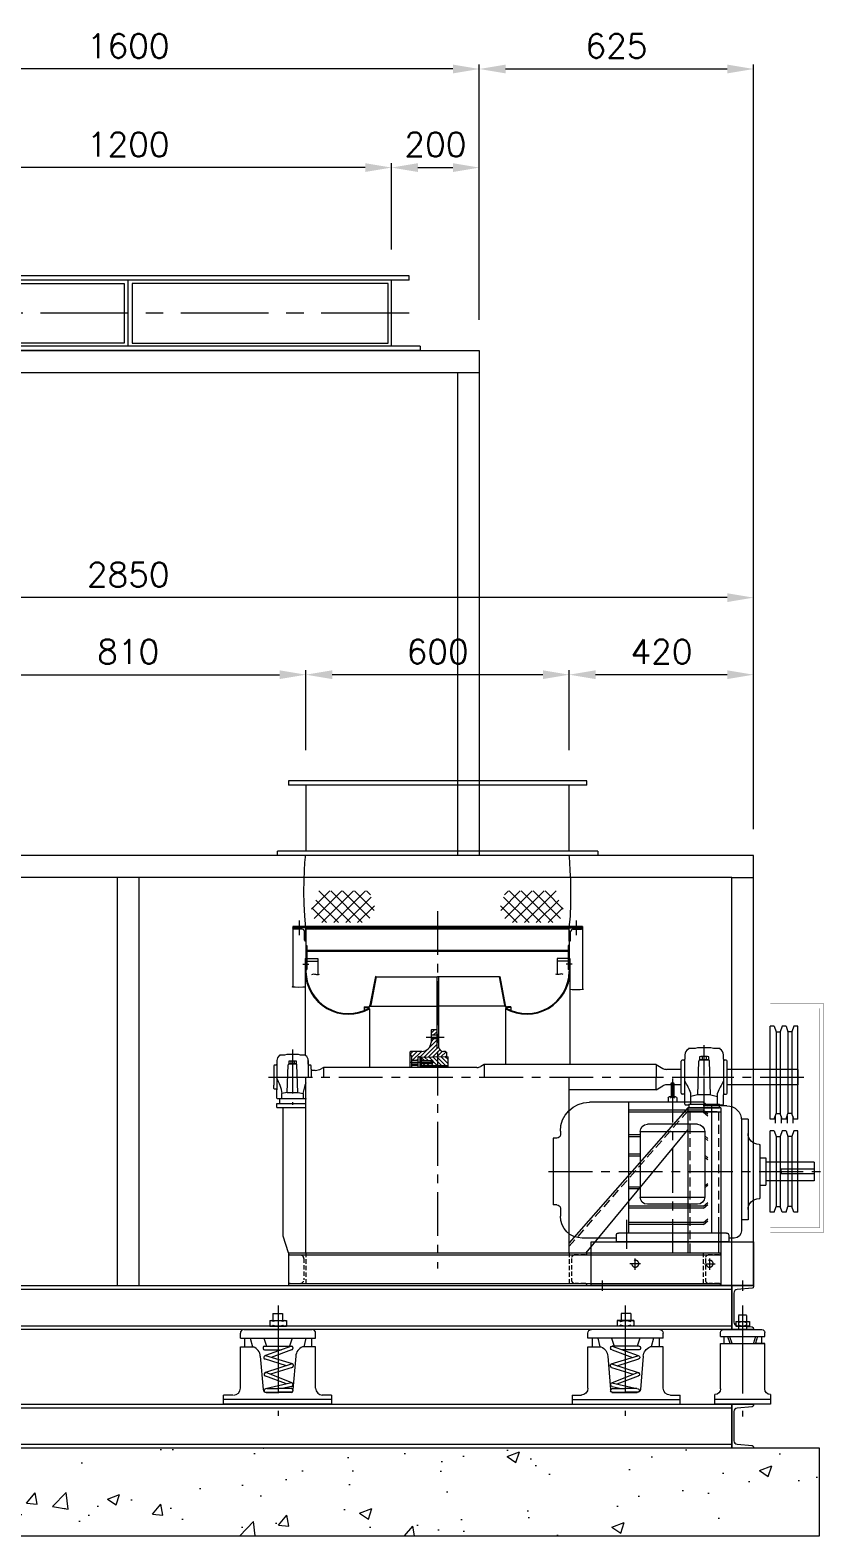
# Model space of a CAD drawing. Extents: x -421 to 20684, y -717 to 14265.
# Drawn here: x 10655 to 12463, y 2124 to 5554 of the extents above; entities that cross this region are included whole.
import ezdxf

# ---------------------------------------------------------------- set-up
doc = ezdxf.new("R2010")
doc.units = 0
doc.header["$LTSCALE"] = 80
doc.header["$MEASUREMENT"] = 0
for name, pattern in [('CEN', [26, 20, -2, 2, -2]), ('CENTER', [2, 1.25, -0.25, 0.25, -0.25]), ('CENTER2', [1.125, 0.75, -0.125, 0.125, -0.125]), ('CENTERX2', [4, 2.5, -0.5, 0.5, -0.5]), ('CX2', [8.2, 0.2, -1, 6, -1]), ('HIDDEN', [0.375, 0.25, -0.125]), ('HIDDEN2', [0.1875, 0.125, -0.0625]), ('HIDDENX2', [0.75, 0.5, -0.25])]:
    doc.linetypes.add(name, pattern=pattern)
doc.layers.get('0').update_dxf_attribs({"linetype": 'CONTINUOUS', "lineweight": 18})
doc.layers.get('DEFPOINTS').update_dxf_attribs({"linetype": 'CONTINUOUS', "lineweight": 18})
for name, color, linetype, lineweight in [('12', 1, 'CENTER', 18), ('2', 2, 'HIDDENX2', 18), ('3', 2, 'CONTINUOUS', 18), ('6', 3, 'CX2', 18), ('ACT', 7, 'CONTINUOUS', 18), ('CEN', 1, 'CEN', 18), ('LIN', 2, 'CONTINUOUS', 18), ('NACHI', 16, 'CONTINUOUS', 18), ('OBJ', 7, 'CONTINUOUS', 18)]:
    doc.layers.add(name, color=color, linetype=linetype, lineweight=lineweight)
doc.styles.get("Standard").update_dxf_attribs({"font": 'txt.shx', "bigfont": '2hs.shx'})
doc.dimstyles.get("Standard").update_dxf_attribs({"dimscale": 0, "dimtxt": 55, "dimasz": 60, "dimexe": 10, "dimexo": 70, "dimgap": 25, "dimtad": 1, "dimdec": 0, "dimlfac": -1, "dimzin": 0, "dimdsep": 46, "dimtxsty": 'Standard', "dimcen": 0, "dimclrd": 1, "dimclre": 1, "dimadec": 0, "dimazin": 0, "dimtfac": 1, "dimtdec": 0, "dimtix": 1, "dimtmove": 1, "dimatfit": 2, "dimfxl": 0, "dimtolj": 1, "dimtzin": 0, "dimlwd": 5, "dimlwe": 5, "dimarcsym": 0})

# ---------------------------------------------------------------- blocks, each defined once
blk = doc.blocks.new('*D31')
at = {"color": 1, "linetype": 'Continuous', "lineweight": 5}
for p, q in [((9453.3, 3744.5), (9453.3, 4271.7)), ((12243.3, 4261.7), (9513.3, 4261.7)), ((12303.3, 3744.5), (12303.3, 4271.7))]:
    blk.add_line(p, q, dxfattribs=at)
at = {"color": 1, "linetype": 'Continuous'}
for points in [[(9513.3, 4271.7), (9513.3, 4251.7), (9453.3, 4261.7)], [(12243.3, 4271.7), (12243.3, 4251.7), (12303.3, 4261.7)]]:
    blk.add_solid(points, dxfattribs=at)
at = {"layer": 'DEFPOINTS', "color": 0, "linetype": 'Continuous'}
for p in [(9453.3, 4261.7), (9453.3, 3674.5), (12303.3, 3674.5)]:
    blk.add_point(p, dxfattribs=at)
at = {"color": 0, "linetype": 'Continuous', "insert": (10878.3, 4314.2), "char_height": 55, "attachment_point": 5}
blk.add_mtext('\\A1;2850', dxfattribs=at)
blk = doc.blocks.new('SPRING MOUNT(def 50 FRONT)')
at = {"lineweight": 15}
for p, q in [((122.7, 222.2), (160.6, 222.2)), ((122.7, 222.2), (122.7, 209.6)), ((123.3, 209.6), (161.2, 209.6)), ((129.9, 238.5), (129.9, 222.3)), ((129.9, 238.5), (152, 238.5)), ((152, 238.5), (152, 222.3)), ((160.6, 222.2), (160.6, 209.6)), ((55.9, 181.7), (55.9, 193.7)), ((55.9, 181.7), (55.9, 193.7)), ((55.9, 181.7), (227.4, 181.7)), ((63.8, 201.7), (219.5, 201.7)), ((65.5, 181.7), (65.5, 162.1)), ((78.2, 181.7), (83.3, 162.1)), ((109.3, 181.7), (115.5, 163.7)), ((174, 181.7), (167.9, 163.7)), ((205.1, 181.7), (200.1, 162.1)), ((217.8, 181.7), (217.8, 162.1)), ((227.4, 181.7), (227.4, 193.7)), ((227.4, 181.7), (227.4, 193.7)), ((55.9, 68.1), (55.9, 162.1)), ((55.9, 162.1), (85.5, 162.1)), ((101.3, 140.9), (107.6, 64.8)), ((107.6, 160.5), (107.6, 158.7)), ((110, 140.3), (109.5, 138.8)), ((110, 140.2), (109.5, 138.8)), ((110.8, 163.7), (172.5, 163.7)), ((110.8, 155.5), (149.8, 155.5)), ((172.5, 163.7), (112.9, 142.3)), ((174.3, 123.3), (113.9, 142.2)), ((172.5, 155.5), (126.2, 138.4)), ((175.7, 160.5), (175.7, 158.7)), ((182.1, 140.9), (175.7, 64.8)), ((227.4, 162.1), (197.8, 162.1)), ((227.4, 162.1), (197.8, 162.1)), ((227.4, 68.1), (227.4, 162.1)), ((160.8, 119.4), (111.1, 134.9)), ((173.6, 123.4), (112.9, 104.1)), ((172.8, 80.4), (114.4, 104)), ((173.6, 115), (124.3, 100)), ((176.5, 120), (176.4, 118.2)), ((110.6, 102.1), (110.1, 100.6)), ((110.6, 102), (110.1, 100.5)), ((161, 77.7), (111.9, 96.5)), ((172.7, 80.4), (112.9, 66.5)), ((172.4, 72.2), (151.4, 67.1)), ((175.7, 77.3), (175.7, 75.4)), ((39, 52.3), (17.6, 52.3)), ((17.6, 31.7), (17.6, 52.3)), ((263.5, 42), (17.6, 42)), ((110.6, 64.5), (110.1, 63)), ((112, 59), (141.7, 59)), ((114.9, 58.5), (141.7, 58.5)), ((173, 58.5), (115.3, 58.5)), ((116, 67.1), (141.7, 67.1)), ((172.5, 67.1), (141.7, 67.1)), ((172.5, 59), (141.7, 59)), ((172.5, 58.5), (141.7, 58.5)), ((175.7, 64), (175.7, 62.1)), ((175.7, 63.5), (175.7, 61.7)), ((263.7, 52.3), (242.4, 52.3)), ((263.7, 52.3), (263.7, 31.7)), ((263.5, 31.7), (17.6, 31.7))]:
    blk.add_line(p, q, dxfattribs=at)
for centre, radius, start, end in [((126.6, 217.7), 4.47, 27.8855, 152.1145), ((126.6, 214), 4.47, 207.8855, 332.1145), ((141.7, 195.2), 27, 65.8105, 114.1895), ((141.7, 236.6), 27, 245.8105, 294.1895), ((156.7, 217.7), 4.48, 28.0312, 151.9688), ((156.7, 214), 4.48, 208.0312, 331.9688), ((63.8, 193.7), 7.9, 90, 180), ((219.5, 193.7), 7.9, 0, 90), ((219.5, 193.7), 7.9, 0, 90), ((77.6, 139.8), 23.7, 2.7593, 70.3922), ((110.8, 160.5), 3.16, 90, 180), ((110.8, 158.7), 3.16, 180, 270), ((112.5, 137.7), 3.16, 160.7604, 250.7604), ((112.5, 137.8), 3.16, 160.7604, 250.7604), ((113, 139.3), 3.2, 73.0374, 160.654), ((113, 139.2), 3.2, 73.0374, 160.654), ((172.5, 160.5), 3.16, 0, 90), ((172.5, 158.7), 3.16, 270, 0), ((205.7, 139.8), 23.7, 109.6078, 177.2407), ((113.6, 101), 3.2, 73.0374, 160.654), ((113.6, 100.9), 3.2, 73.0374, 160.654), ((112.6, 137.7), 3.17, 247.2939, 261.591), ((112.6, 137.8), 3.17, 247.2939, 261.591), ((173.2, 118.2), 3.16, 270, 0), ((173.4, 120.3), 3.16, 355.8918, 85.8918), ((113.1, 99.5), 3.16, 160.7604, 250.7604), ((113.1, 99.5), 3.16, 160.7604, 250.7604), ((113.2, 99.5), 3.17, 247.2939, 261.591), ((113.2, 99.4), 3.17, 247.2939, 261.591), ((172.6, 75.4), 3.16, 266.4469, 0), ((172.6, 77.3), 3.16, 0, 90), ((40.1, 68.1), 15.8, 270, 0), ((115.3, 66.4), 7.9, 191.7194, 270), ((113.1, 61.9), 3.16, 160.7604, 250.7604), ((113.6, 63.4), 3.2, 98.9445, 160.654), ((113.2, 61.9), 3.17, 247.2939, 248.2755), ((172.5, 64), 3.16, 0, 90), ((172.5, 62.1), 3.16, 270, 0), ((172.5, 61.7), 3.16, 270, 0), ((243.2, 68.1), 15.8, 180, 270)]:
    blk.add_arc(centre, radius, start, end, dxfattribs=at)
at = {"layer": '12', "lineweight": 15}
for p, q in [((17.6, 52.3), (17.6, 52.3)), ((263.7, 52.3), (263.7, 52.3))]:
    blk.add_line(p, q, dxfattribs=at)
at = {"layer": '3', "linetype": 'CENTERX2', "lineweight": 15}
blk.add_line((142.3, 256.5), (142.3, 5.2), dxfattribs=at)
blk = doc.blocks.new('SPRING MOUNT(def 50 SIDE)')
at = {"lineweight": 15}
for p, q in [((94.2, 220.9), (63.3, 220.9)), ((63.3, 220.9), (63.3, 210.6)), ((94.2, 210.6), (63.3, 210.6)), ((87.8, 236.1), (69.8, 236.1)), ((69.8, 234.6), (69.8, 202.7)), ((87.8, 234.6), (87.8, 202.7)), ((94.2, 220.9), (94.2, 210.6)), ((28.3, 186.5), (28.3, 196.3)), ((129.2, 186.5), (28.3, 186.5)), ((122.8, 202.7), (34.7, 202.7)), ((36.1, 186.5), (36.1, 170.6)), ((44.6, 186.5), (49.6, 171.8)), ((49.2, 186.5), (54.1, 171.9)), ((108.4, 186.5), (103.4, 171.9)), ((113, 186.5), (107.9, 171.8)), ((121.4, 186.5), (121.4, 170.6)), ((129.2, 186.5), (129.2, 196.3)), ((129.2, 170.6), (28.3, 170.6)), ((28.3, 170.6), (48.1, 170.6)), ((28.3, 67.4), (28.3, 170.6)), ((129.2, 67.4), (129.2, 170.6)), ((15.4, 54.6), (15.4, 32.7)), ((15.4, 43.7), (142.1, 43.7)), ((142.1, 32.7), (142.1, 54.6)), ((15.4, 32.7), (142.1, 32.7))]:
    blk.add_line(p, q, dxfattribs=at)
for centre, radius, start, end in [((66.6, 217.3), 3.64, 28.0312, 151.9688), ((66.6, 214.3), 3.64, 208.0312, 331.9688), ((78.8, 199), 22, 65.8105, 114.1895), ((78.8, 232.6), 22, 245.8105, 294.1895), ((91, 217.3), 3.63, 27.8855, 152.1145), ((91, 214.3), 3.63, 207.8855, 332.1145), ((34.7, 196.3), 6.42, 90, 180), ((34.7, 196.3), 6.42, 90, 180), ((122.8, 196.3), 6.42, 0, 90), ((15.4, 67.4), 12.8, 270, 0), ((142.1, 67.4), 12.8, 180, 270)]:
    blk.add_arc(centre, radius, start, end, dxfattribs=at)
at = {"layer": '3', "linetype": 'CENTERX2', "lineweight": 15}
blk.add_line((78.8, 257.2), (78.8, 5), dxfattribs=at)
blk = doc.blocks.new('*D52')
at = {"color": 1, "linetype": 'Continuous', "lineweight": 5}
for p, q in [((11883.3, 3914.5), (11883.3, 4096.2)), ((12243.3, 4086.2), (11943.3, 4086.2)), ((12303.3, 3734.5), (12303.3, 4096.2))]:
    blk.add_line(p, q, dxfattribs=at)
at = {"color": 1, "linetype": 'Continuous'}
for points in [[(11943.3, 4096.2), (11943.3, 4076.2), (11883.3, 4086.2)], [(12243.3, 4096.2), (12243.3, 4076.2), (12303.3, 4086.2)]]:
    blk.add_solid(points, dxfattribs=at)
at = {"layer": 'DEFPOINTS', "color": 0, "linetype": 'Continuous'}
for p in [(11883.3, 4086.2), (11883.3, 3844.5), (12303.3, 3664.5)]:
    blk.add_point(p, dxfattribs=at)
at = {"color": 0, "linetype": 'Continuous', "insert": (12093.3, 4138.7), "char_height": 55, "attachment_point": 5}
blk.add_mtext('\\A1;420', dxfattribs=at)
blk = doc.blocks.new('*D53')
at = {"color": 1, "linetype": 'Continuous', "lineweight": 5}
for p, q in [((11283.3, 3914.5), (11283.3, 4096.2)), ((11823.3, 4086.2), (11343.3, 4086.2)), ((11883.3, 3914.5), (11883.3, 4096.2))]:
    blk.add_line(p, q, dxfattribs=at)
at = {"color": 1, "linetype": 'Continuous'}
for points in [[(11343.3, 4096.2), (11343.3, 4076.2), (11283.3, 4086.2)], [(11823.3, 4096.2), (11823.3, 4076.2), (11883.3, 4086.2)]]:
    blk.add_solid(points, dxfattribs=at)
at = {"layer": 'DEFPOINTS', "color": 0, "linetype": 'Continuous'}
for p in [(11283.3, 4086.2), (11283.3, 3844.5), (11883.3, 3844.5)]:
    blk.add_point(p, dxfattribs=at)
at = {"color": 0, "linetype": 'Continuous', "insert": (11583.3, 4138.7), "char_height": 55, "attachment_point": 5}
blk.add_mtext('\\A1;600', dxfattribs=at)
blk = doc.blocks.new('*D54')
at = {"color": 1, "linetype": 'Continuous', "lineweight": 5}
for p, q in [((10473.3, 3914.5), (10473.3, 4096.2)), ((10533.3, 4086.2), (11223.3, 4086.2)), ((11283.3, 3914.5), (11283.3, 4096.2))]:
    blk.add_line(p, q, dxfattribs=at)
at = {"color": 1, "linetype": 'Continuous'}
for points in [[(10533.3, 4096.2), (10533.3, 4076.2), (10473.3, 4086.2)], [(11223.3, 4096.2), (11223.3, 4076.2), (11283.3, 4086.2)]]:
    blk.add_solid(points, dxfattribs=at)
at = {"layer": 'DEFPOINTS', "color": 0, "linetype": 'Continuous'}
for p in [(11283.3, 4086.2), (10473.3, 3844.5), (11283.3, 3844.5)]:
    blk.add_point(p, dxfattribs=at)
at = {"color": 0, "linetype": 'Continuous', "insert": (10878.3, 4138.7), "char_height": 55, "attachment_point": 5}
blk.add_mtext('\\A1;810', dxfattribs=at)
blk = doc.blocks.new('123')
at = {"color": 0, "linetype": 'Continuous'}
for p, q in [((-52.5, 33.6), (-52.5, 106.4)), ((-46.2, 108.5), (-50.4, 108.5)), ((-44.1, 120.9), (-44.1, 110.6)), ((-44.1, 29.4), (-44.1, 110.6)), ((-20.9, 135), (-36.1, 135)), ((-36.1, 135), (-36.1, 133.4)), ((-15.2, 136.6), (-20.9, 135)), ((15.2, 136.6), (-15.2, 136.6)), ((-14.4, 30), (-12.1, 106.7)), ((9.7, 109), (-9.7, 109)), ((-8.5, 110), (-8.5, 109)), ((7.4, 117), (-7.4, 117)), ((-4.5, 116.4), (-4.5, 110)), ((4.5, 116.4), (4.5, 110)), ((8.6, 110), (8.6, 109)), ((14.4, 30), (12.1, 106.7)), ((20.9, 135), (15.2, 136.6)), ((36.1, 135), (20.9, 135)), ((36.1, 133.4), (36.1, 135)), ((44.1, 110.6), (44.1, 120.9)), ((44.1, 110.6), (44.1, 29.4)), ((50.4, 108.5), (46.2, 108.5)), ((52.5, 33.6), (52.5, 106.4)), ((-46.2, 31.5), (-50.4, 31.5)), ((-44.1, 8.2), (-44.1, 29.4)), ((-42.4, 6.6), (-36.6, 6.6)), ((-35, 8.5), (-35, 0)), ((-35, 0), (35, 0)), ((35, 0), (35, 8.5)), ((36.6, 6.6), (42.4, 6.6)), ((44.1, 8.2), (44.1, 29.4)), ((46.2, 31.5), (50.4, 31.5))]:
    blk.add_line(p, q, dxfattribs=at)
blk.add_lwpolyline([(10.4, 110), (10.4, 116.4, 0.194007), (4.5, 116.4, 0.127017), (-4.5, 116.4, 0.194007), (-10.4, 116.4), (-10.4, 110)], format="xyb", close=True, dxfattribs=at)
for centre, radius, start, end in [((-50.4, 106.4), 2.11, 90, 180), ((-46.2, 110.6), 2.11, 270, 0), ((-30.4, 120.9), 13.7, 114.6091, 180), ((-9.7, 106.6), 2.4, 90, 178.2599), ((9.7, 106.6), 2.4, 1.7401, 90), ((30.4, 120.9), 13.7, 360, 65.3909), ((46.2, 110.6), 2.11, 180, 270), ((50.4, 106.4), 2.11, 0, 90), ((-50.4, 33.6), 2.11, 180, 270), ((-46.2, 29.4), 2.11, 0, 90), ((-42.4, 8.2), 1.6, 180, 270), ((-36.6, 5), 1.6, 0, 90), ((36.6, 5), 1.6, 90, 180), ((42.4, 8.2), 1.6, 270, 360), ((46.2, 29.4), 2.11, 90, 180), ((50.4, 33.6), 2.11, 270, 360)]:
    blk.add_arc(centre, radius, start, end, dxfattribs=at)
at = {"layer": 'NACHI', "color": 1}
for p, q in [((0, 73.6), (0, 143)), ((-56.7, 70), (-5, 70)), ((-1.2, 70), (1.2, 70)), ((0, 68.5), (0, 71.7)), ((5, 70), (56.7, 70)), ((0, -5.2), (0, 66.9))]:
    blk.add_line(p, q, dxfattribs=at)
at = {"layer": 'OBJ'}
for p, q in [((-35, 8.5), (35, 8.5)), ((-30.4, 30), (-30.4, 33.8)), ((-30.4, 8.5), (-30.4, 30)), ((15.2, 30), (-15.2, 30)), ((30.4, 30), (30.4, 33.8)), ((30.4, 8.5), (30.4, 30)), ((30.4, 25.7), (30.4, 30))]:
    blk.add_line(p, q, dxfattribs=at)
at = {"layer": 'OBJ', "color": 7}
for p, q in [((-15.2, 30), (-30.4, 26.2)), ((15.2, 30), (30.4, 26.2))]:
    blk.add_line(p, q, dxfattribs=at)
at = {"layer": 'OBJ'}
for centre, start, end in [((-170.8, -21.2), 21.3981, 32.7819), ((170.8, -21.2), 147.2181, 158.6019)]:
    blk.add_arc(centre, 150.8, start, end, dxfattribs=at)
blk = doc.blocks.new('11-2')
for p, q in [((-3.2, 359.8), (-3.2, 328.5)), ((3.2, 359.8), (3.2, 328.5)), ((-124.3, 309.7), (-70.3, 309.7)), ((-90, 19.9), (-90, 309.7)), ((-70.8, 318), (-80.3, 309.7)), ((-70.8, 318), (189, 318)), ((-9.8, 327.6), (-9.8, 318)), ((-7.1, 330.2), (-4.5, 330.2)), ((4.5, 330.2), (7.2, 330.2)), ((9.8, 327.6), (9.8, 318)), ((99.7, 19.9), (99.7, 318)), ((-172.4, 279.1), (-172.4, 50.3)), ((-172.4, 279.1), (-157.4, 279.1)), ((-157.5, 276.5), (-157.5, 24.9)), ((-70.8, 299.4), (-80.3, 291.1)), ((-70.8, 295), (-80.3, 286.7)), ((-70.8, 299.4), (99.7, 299.4)), ((-70.8, 295), (99.7, 295)), ((-73.6, 240.9), (-80.3, 235)), ((-73.6, 250.9), (-73.6, 101.9)), ((73.6, 250.9), (-73.6, 250.9)), ((-57, 267.5), (57, 267.5)), ((73.6, 250.9), (73.6, 101.9)), ((73.6, 243.3), (99.7, 243.3)), ((255.4, 251.6), (255.4, 244)), ((-199, 221.8), (-199, 98.2)), ((-197.3, 221.8), (-199, 221.8)), ((-73.6, 236.5), (-80.3, 230.7)), ((73.6, 239), (99.7, 239)), ((263.7, 235.7), (272, 235.7)), ((272, 235.7), (272, 84.3)), ((-323, 181), (-323, 139)), ((-323, 181), (-213, 181)), ((-213, 191), (-213, 129)), ((-199, 191), (-213, 191)), ((-73.6, 197.2), (-80.3, 191.4)), ((-73.6, 192.9), (-80.3, 187)), ((73.6, 199.7), (99.7, 199.7)), ((73.6, 195.3), (99.7, 195.3)), ((-323, 165.6), (-247.8, 165.6)), ((-323, 154.4), (-247.8, 154.4)), ((-323, 139), (-213, 139)), ((-247.8, 160), (-247.8, 165.6)), ((-247.8, 160), (-247.8, 154.4)), ((-199, 129), (-213, 129)), ((-73.6, 127.1), (-80.3, 133)), ((-73.6, 122.8), (-80.3, 128.6)), ((73.6, 124.7), (99.7, 124.7)), ((73.6, 120.3), (99.7, 120.3)), ((-197.3, 98.2), (-199, 98.2)), ((-70.8, 81), (-80.3, 89.3)), ((-70.8, 76.7), (-80.3, 85)), ((73.6, 101.9), (-73.6, 101.9)), ((-70.8, 81), (99.7, 81)), ((-70.8, 76.7), (99.7, 76.7)), ((-57, 85.3), (57, 85.3)), ((255.4, 76), (255.4, 58.1)), ((263.7, 84.3), (272, 84.3)), ((-172.4, 50.3), (-157.5, 50.3)), ((-70.8, 43.9), (-80.3, 52.2)), ((-70.8, 39.5), (-80.3, 47.8)), ((-70.8, 43.9), (99.7, 43.9)), ((-70.8, 39.5), (99.7, 39.5)), ((-140.9, 8.3), (-128.2, 8.3)), ((-128.2, 14.9), (-128.2, 0)), ((-128.2, 0), (128.2, 0)), ((-123.2, 19.9), (123.2, 19.9)), ((128.2, 14.9), (128.2, 0)), ((128.2, 8.3), (205.6, 8.3))]:
    blk.add_line(p, q)
for centre, radius, start, end in [((0, 359.8), 3.25, 0, 180), ((-124.3, 276.5), 33.2, 90, 180), ((-7.1, 327.6), 2.6, 90, 180), ((-4.5, 331.5), 1.3, 270, 0), ((-4.5, 328.5), 1.3, 270, 0), ((4.5, 331.5), 1.3, 180, 270), ((4.5, 328.5), 1.3, 180, 270), ((7.2, 327.6), 2.6, 0, 90), ((189, 251.6), 66.4, 0, 90), ((-197.3, 246.7), 24.9, 270, 0), ((-57, 250.9), 16.6, 90, 180), ((57, 250.9), 16.6, 0, 90), ((263.7, 244), 8.3, 180, 270), ((-197.3, 73.3), 24.9, 0, 90), ((-57, 101.9), 16.6, 180, 270), ((57, 101.9), 16.6, 270, 0), ((263.7, 76), 8.3, 90, 180), ((205.6, 58.1), 49.8, 270, 0), ((-140.9, 24.9), 16.6, 180, 270), ((-123.2, 14.9), 4.98, 90, 180), ((123.2, 14.9), 4.98, 0, 90)]:
    blk.add_arc(centre, radius, start, end)
at = {"layer": '3', "linetype": 'CENTER'}
for p, q in [((0, 371.5), (0, -23.5)), ((282.3, 160), (-337.9, 160)), ((-105, 49.9), (-105, -13.9)), ((105, 49.9), (105, -16.5))]:
    blk.add_line(p, q, dxfattribs=at)
at = {"layer": 'DEFPOINTS', "color": 0, "linetype": 'ByBlock'}
for p in [(-70.8, 318), (272, 235.7), (272, 235.7), (-213, 191), (-213, 191), (-213, 129)]:
    blk.add_point(p, dxfattribs=at)
blk = doc.blocks.new('11-01')
at = {"color": 1, "linetype": 'CENTER2', "lineweight": 5}
for p, q in [((-73, 50), (-97, 50)), ((-85, 35.7), (-85, 61.8)), ((73, 50), (97, 50)), ((85, 35.7), (85, 61.8))]:
    blk.add_line(p, q, dxfattribs=at)
at = {"linetype": 'Continuous'}
blk.add_lwpolyline([(-185, 0), (185, 0), (185, 100), (-185, 100)], close=True, dxfattribs=at)
at = {"linetype": 'HIDDENX2', "lineweight": 5}
for centre in [(-84.7, 50), (84.7, 50)]:
    blk.add_circle(centre, 8, dxfattribs=at)
at = {"layer": '3', "color": 4, "linetype": 'ByBlock'}
for p, q in [((-105, 111.5), (-105, 88.5)), ((105, 111.5), (105, 88.5)), ((-160, 11.5), (-160, -11.5)), ((160, 11.5), (160, -11.5))]:
    blk.add_line(p, q, dxfattribs=at)
at = {"linetype": 'Continuous'}
blk.add_blockref('11-2', (0, 100), dxfattribs=at)
blk = doc.blocks.new('*D73')
at = {"color": 1, "linetype": 'Continuous', "lineweight": 5}
for p, q in [((10278.3, 5054.5), (10278.3, 5251.3)), ((11478.3, 5054.5), (11478.3, 5251.3)), ((11418.3, 5241.3), (10338.3, 5241.3))]:
    blk.add_line(p, q, dxfattribs=at)
at = {"color": 1, "linetype": 'Continuous'}
for points in [[(10338.3, 5251.3), (10338.3, 5231.3), (10278.3, 5241.3)], [(11418.3, 5251.3), (11418.3, 5231.3), (11478.3, 5241.3)]]:
    blk.add_solid(points, dxfattribs=at)
at = {"layer": 'DEFPOINTS', "color": 0, "linetype": 'Continuous'}
for p in [(10278.3, 5241.3), (10278.3, 4984.5), (11478.3, 4984.5)]:
    blk.add_point(p, dxfattribs=at)
at = {"color": 0, "linetype": 'Continuous', "insert": (10878.3, 5293.8), "char_height": 55, "attachment_point": 5}
blk.add_mtext('\\A1;1200', dxfattribs=at)
blk = doc.blocks.new('*D75')
at = {"color": 1, "linetype": 'Continuous', "lineweight": 5}
for p, q in [((10078.3, 4894.5), (10078.3, 5475.9)), ((11618.3, 5465.9), (10138.3, 5465.9)), ((11678.3, 4894.5), (11678.3, 5475.9))]:
    blk.add_line(p, q, dxfattribs=at)
at = {"color": 1, "linetype": 'Continuous'}
for points in [[(10138.3, 5475.9), (10138.3, 5455.9), (10078.3, 5465.9)], [(11618.3, 5475.9), (11618.3, 5455.9), (11678.3, 5465.9)]]:
    blk.add_solid(points, dxfattribs=at)
at = {"layer": 'DEFPOINTS', "color": 0, "linetype": 'Continuous'}
for p in [(10078.3, 5465.9), (10078.3, 4824.5), (11678.3, 4824.5)]:
    blk.add_point(p, dxfattribs=at)
at = {"color": 0, "linetype": 'Continuous', "insert": (10878.3, 5518.4), "char_height": 55, "attachment_point": 5}
blk.add_mtext('\\A1;1600', dxfattribs=at)
blk = doc.blocks.new('*D76')
at = {"color": 1, "linetype": 'Continuous', "lineweight": 5}
for p, q in [((11478.3, 5054.5), (11478.3, 5251.3)), ((11678.3, 4894.5), (11678.3, 5251.3)), ((11538.3, 5241.3), (11618.3, 5241.3))]:
    blk.add_line(p, q, dxfattribs=at)
at = {"color": 1, "linetype": 'Continuous'}
for points in [[(11538.3, 5251.3), (11538.3, 5231.3), (11478.3, 5241.3)], [(11618.3, 5251.3), (11618.3, 5231.3), (11678.3, 5241.3)]]:
    blk.add_solid(points, dxfattribs=at)
at = {"layer": 'DEFPOINTS', "color": 0, "linetype": 'Continuous'}
for p in [(11678.3, 5241.3), (11478.3, 4984.5), (11678.3, 4824.5)]:
    blk.add_point(p, dxfattribs=at)
at = {"color": 0, "linetype": 'Continuous', "insert": (11578.3, 5293.8), "char_height": 55, "attachment_point": 5}
blk.add_mtext('\\A1;200', dxfattribs=at)
blk = doc.blocks.new('*D77')
at = {"color": 1, "linetype": 'Continuous', "lineweight": 5}
for p, q in [((11678.3, 4894.5), (11678.3, 5475.9)), ((11738.3, 5465.9), (12243.3, 5465.9)), ((12303.3, 3744.5), (12303.3, 5475.9))]:
    blk.add_line(p, q, dxfattribs=at)
at = {"color": 1, "linetype": 'Continuous'}
for points in [[(11738.3, 5475.9), (11738.3, 5455.9), (11678.3, 5465.9)], [(12243.3, 5475.9), (12243.3, 5455.9), (12303.3, 5465.9)]]:
    blk.add_solid(points, dxfattribs=at)
at = {"layer": 'DEFPOINTS', "color": 0, "linetype": 'Continuous'}
for p in [(12303.3, 5465.9), (11678.3, 4824.5), (12303.3, 3674.5)]:
    blk.add_point(p, dxfattribs=at)
at = {"color": 0, "linetype": 'Continuous', "insert": (11990.8, 5518.4), "char_height": 55, "attachment_point": 5}
blk.add_mtext('\\A1;625', dxfattribs=at)

msp = doc.modelspace()

# ---------------------------------------------------------------- hatches: boundary and pattern name
h = msp.add_hatch()
h.set_pattern_fill('ANSI31', color=3, scale=54, style=0)
h.set_pattern_definition([(45, (10588.943, 1182.563), (-4.77297, 4.77297), [])])
h.paths.add_polyline_path([(11583.6, 3215.3), (11583.6, 3236.3), (11581.4, 3236.3), (11581.4, 3256.6), (11568.4, 3256.6), (11568.4, 3248.5, -0.404407), (11547, 3228.1), (11521.4, 3228.1), (11519.8, 3226.5), (11519.8, 3220), (11521.4, 3220, -0.414214), (11523.8, 3217.5), (11523.8, 3207.8), (11538.4, 3207.8), (11538.4, 3214.7, -0.414214), (11539.6, 3215.9), (11541.3, 3215.9, -0.414214), (11542.5, 3214.7), (11542.5, 3214.1), (11546.6, 3214.2), (11546.6, 3214.2)])
h.paths.add_polyline_path([(11569.2, 3276.9), (11568.4, 3276.1), (11568.4, 3264.7), (11581.4, 3264.7), (11581.4, 3276.9)])
h.paths.add_polyline_path([(11603.2, 3215.9), (11603.2, 3226.5), (11601.6, 3228.1), (11596.7, 3228.1, -0.3599), (11586.3, 3236.3), (11583.6, 3236.3), (11583.6, 3215.3)])
h.paths.add_polyline_path([(11538.4, 3196.4), (11538.4, 3199.6), (11523.8, 3199.6), (11523.8, 3196.4)])
h = msp.add_hatch()
h.set_pattern_fill('ANSI31', color=4, scale=54, angle=90, style=0)
h.set_pattern_definition([(135, (10588.943, 1182.563), (-4.77297, -4.77297), [])])
h.paths.add_polyline_path([(11583.6, 3215.3), (11546.6, 3214.2), (11546.6, 3207), (11568.5, 3207), (11569.4, 3206.5), (11571.8, 3206.5), (11573.4, 3203.7), (11571.8, 3200.9), (11569.4, 3200.9), (11568.5, 3200.5), (11546.6, 3200.5), (11546.6, 3196.1), (11583.6, 3196.1)])
h.paths.add_polyline_path([(11607.3, 3215.9), (11603.2, 3215.9), (11583.6, 3215.3), (11583.6, 3196.1), (11607.3, 3196.1)])
at = {"linetype": 'Continuous'}
h = msp.add_hatch(dxfattribs=at)
h.set_pattern_fill('AR-CONC', color=256, scale=40, style=0)
h.set_pattern_definition([(50, (2538.93, 244.14), (286.904, -25.101), [30, -330]), (355, (2538.93, 244.14), (-55.5005, 300.877), [24, -264]), (100.4514, (2562.84, 242.05), (231.404, 275.776), [25.496, -280.457]), (46.184, (2538.93, 324.14), (426.896, -66.208), [45, -495]), (96.6356, (2574.5, 318.62), (373.865, 389.647), [38.244, -420.685]), (351.184, (2538.93, 324.14), (373.865, 389.647), [36, -396]), (21, (2578.93, 304.14), (238.763, -161.0476), [30, -330]), (326, (2578.93, 304.14), (97.326, 290.06), [24, -264]), (71.4514, (2598.82, 290.72), (336.089, 129.012), [25.496, -280.457]), (37.5, (2538.93, 244.14), (4.8639, 133.1575), [0, -260.8, 0, -268, 0, -265]), (7.5, (2538.93, 244.14), (105.2278, 157.7647), [0, -152.8, 0, -254.8, 0, -101]), (327.5, (2449.73, 244.14), (213.529, -9.022), [0, -100, 0, -312, 0, -414]), (317.5, (2409.73, 244.14), (233.2745, 40.042), [0, -130, 0, -207.2, 0, -294])])
h.paths.add_polyline_path([(9303.3, 2124.5), (12453.3, 2124.5), (12453.3, 2324.5), (9303.3, 2324.5)])
at = {"layer": '2', "linetype": 'Continuous'}
h = msp.add_hatch(dxfattribs=at)
h.set_pattern_fill('ANSI37', color=256, scale=153.425, style=0)
h.set_pattern_definition([(135, (18186.88, -812.715), (13.56098, 13.56098), []), (45, (18186.88, -812.715), (13.56098, -13.56098), [])])
h.paths.add_polyline_path([(11301.7, 3564.8), (11306.2, 3572.9), (11309.8, 3582.3), (11311.3, 3593.6), (11426.7, 3593.6), (11441.2, 3553.9), (11423.9, 3521.5), (11311.4, 3521.5), (11300.9, 3532.6), (11295.9, 3541.8), (11295.3, 3549.9), (11297.6, 3557.3)])
h = msp.add_hatch(dxfattribs=at)
h.set_pattern_fill('ANSI37', color=256, scale=153.425, style=0)
h.set_pattern_definition([(45, (4978.648, -812.715), (-13.56098, 13.56098), []), (135, (4978.648, -812.715), (-13.56098, -13.56098), [])])
h.paths.add_polyline_path([(11863.8, 3564.8), (11859.3, 3572.9), (11855.7, 3582.3), (11854.2, 3593.6), (11738.8, 3593.6), (11724.3, 3553.9), (11741.6, 3521.5), (11854.1, 3521.5), (11864.7, 3532.6), (11869.6, 3541.8), (11870.2, 3549.9), (11867.9, 3557.3)])

# ---------------------------------------------------------------- linework, layer by layer
at = {"linetype": 'Continuous'}
for p, q in [((10878.3, 4834.5), (10878.3, 4984.5)), ((11628.3, 4774.5), (11678.3, 4774.5)), ((12253.3, 3624.5), (12303.3, 3624.5)), ((12404.2, 3187.1), (12404.2, 3151.9))]:
    msp.add_line(p, q, dxfattribs=at)
at = {"color": 1, "linetype": 'CENTER'}
for p, q in [((11583.3, 3547.8), (11583.3, 2733.7)), ((11267.8, 3526.1), (11267.8, 3492.9)), ((11898.8, 3526.1), (11898.8, 3492.9)), ((11252.8, 3232.3), (11252.8, 3106.3)), ((11198, 3169.5), (12422.1, 3169.5))]:
    msp.add_line(p, q, dxfattribs=at)
for p, q in [((11913.3, 3512.5), (11253.3, 3512.5)), ((11253.3, 3512.5), (11253.3, 3375.4)), ((11913.3, 3509.5), (11253.3, 3509.5)), ((11283.3, 3509.5), (11283.3, 3409.9)), ((11883.3, 3506.5), (11283.3, 3506.5)), ((11883.3, 3503.5), (11883.3, 3409.9)), ((11913.3, 3512.5), (11913.3, 3369.1)), ((11283.3, 3469.4), (11285.6, 3469.4)), ((11285.6, 3469.4), (11285.6, 3414.5)), ((11881, 3469.4), (11881, 3414.5)), ((11883.3, 3469.4), (11881, 3469.4)), ((11281.7, 3439.5), (11281.7, 3219.5)), ((11281.7, 3439.5), (11283.3, 3439.5)), ((11285.6, 3458.5), (11881, 3458.5)), ((11285.6, 3456.2), (11881, 3456.2)), ((11285.6, 3439.5), (11310.6, 3439.5)), ((11285.6, 3433.5), (11310.6, 3433.5)), ((11310.6, 3439.5), (11310.6, 3403.2)), ((11881, 3439.5), (11856, 3439.5)), ((11856, 3439.5), (11856, 3403.2)), ((11881, 3433.5), (11856, 3433.5)), ((11884.9, 3439.5), (11883.3, 3439.5)), ((11884.9, 3439.5), (11884.9, 3198.1)), ((11283.3, 3414.5), (11285.6, 3414.5)), ((11883.3, 3414.5), (11881, 3414.5)), ((11428.3, 3325), (11428.3, 3191.5)), ((11738.3, 3325), (11738.3, 3198.1)), ((11569.2, 3276.9), (11568.4, 3276.1)), ((11568.4, 3276.1), (11568.4, 3248.5)), ((11581.4, 3264.7), (11568.4, 3264.7)), ((11581.4, 3276.9), (11569.2, 3276.9)), ((11581.4, 3276.9), (11581.4, 3236.3)), ((12341.3, 3073.8), (12341.3, 3285.2)), ((12350.2, 3285.2), (12354.6, 3272.3)), ((12354.6, 3272.3), (12363.7, 3272.3)), ((12354.6, 3272.3), (12354.6, 3086.7)), ((12368.2, 3285.2), (12363.7, 3272.3)), ((12363.7, 3272.3), (12363.7, 3086.7)), ((12377.1, 3285.2), (12381.6, 3272.3)), ((12390.7, 3272.3), (12381.6, 3272.3)), ((12381.6, 3272.3), (12381.6, 3086.7)), ((12395.1, 3285.2), (12390.7, 3272.3)), ((12390.7, 3272.3), (12390.7, 3086.7)), ((12404, 3073.8), (12404, 3285.2)), ((11521.4, 3228.1), (11519.8, 3226.5)), ((11519.8, 3226.5), (11519.8, 3191.5)), ((11547, 3228.1), (11521.4, 3228.1)), ((11581.4, 3256.6), (11568.4, 3256.6)), ((11581.4, 3236.3), (11584, 3236.3)), ((11586.3, 3236.3), (11581.4, 3236.3)), ((11581.4, 3236.3), (11584, 3236.3)), ((11601.6, 3228.1), (11596.7, 3228.1)), ((11601.6, 3228.1), (11603.2, 3226.5)), ((11601.6, 3228.1), (11603.2, 3226.5)), ((11603.2, 3226.5), (11603.2, 3215.9)), ((11323, 3191.5), (11317.7, 3188.4)), ((11323, 3191.5), (11323, 3169.5)), ((11673, 3191.5), (11323, 3191.5)), ((11523.8, 3217.5), (11523.8, 3191.5)), ((11523.8, 3207.8), (11538.4, 3207.8)), ((11523.8, 3199.6), (11538.4, 3199.6)), ((11523.8, 3196.4), (11538.4, 3196.4)), ((11603.2, 3215.9), (11542.5, 3214.1)), ((11603.2, 3215.9), (11546.6, 3214.2)), ((11546.6, 3191.5), (11546.6, 3214.2)), ((11546.6, 3196.1), (11607.3, 3196.1)), ((11546.6, 3192.9), (11607.3, 3192.9)), ((11603.2, 3215.9), (11607.3, 3215.9)), ((11607.3, 3191.5), (11607.3, 3215.9)), ((11689.1, 3198.1), (11681.8, 3193.9)), ((11689.1, 3198.1), (11689.1, 3169.5)), ((11689.1, 3198.1), (11689.1, 3169.5)), ((12081.2, 3198.1), (11689.1, 3198.1)), ((12081.2, 3198.1), (12096.2, 3189.5)), ((12081.2, 3198.1), (12081.2, 3169.5)), ((11283.3, 2769.5), (11283.3, 3169.5)), ((11304.5, 3184.9), (11295.3, 3184.9)), ((11883.3, 2769.5), (11883.3, 3169.5)), ((12081.2, 3140.9), (12081.2, 3169.5)), ((12138.2, 3187.1), (12104.9, 3187.1)), ((12404.2, 3187.1), (12243.2, 3187.1)), ((12081.2, 3140.9), (11883.3, 3140.9)), ((12081.2, 3140.9), (12096.2, 3149.5)), ((12138.2, 3151.9), (12104.9, 3151.9)), ((12404.2, 3151.9), (12243.2, 3151.9)), ((11216.7, 3109.5), (11283.3, 3109.5)), ((11216.7, 3100.5), (11216.7, 3109.5)), ((11216.7, 3100.5), (11283.3, 3100.5)), ((11231.7, 2807.3), (11231.7, 3100.5)), ((12153.3, 3099.4), (11883.3, 2791.7)), ((12228.3, 3099.5), (12153.3, 3099.5)), ((12153.3, 3090.5), (12228.3, 3090.5)), ((12219.9, 3090.5), (12153.3, 3090.5)), ((12350.2, 3073.8), (12354.6, 3086.7)), ((12354.6, 3086.7), (12363.7, 3086.7)), ((12368.2, 3073.8), (12363.7, 3086.7)), ((12377.1, 3073.8), (12381.6, 3086.7)), ((12390.7, 3086.7), (12381.6, 3086.7)), ((12395.1, 3073.8), (12390.7, 3086.7)), ((12153.3, 3050.4), (11921.1, 2769.5)), ((12341.3, 2862.1), (12341.3, 3046.9)), ((12350.2, 3046.9), (12354.6, 3034)), ((12354.6, 3034), (12363.7, 3034)), ((12354.6, 3034), (12354.6, 2875)), ((12368.2, 3046.9), (12363.7, 3034)), ((12363.7, 3034), (12363.7, 2875)), ((12377.1, 3046.9), (12381.6, 3034)), ((12390.7, 3034), (12381.6, 3034)), ((12381.6, 3034), (12381.6, 2875)), ((12395.1, 3046.9), (12390.7, 3034)), ((12390.7, 3034), (12390.7, 2875)), ((12404, 2862.1), (12404, 3046.9)), ((12350.2, 2862.1), (12354.6, 2875)), ((12354.6, 2875), (12363.7, 2875)), ((12368.2, 2862.1), (12363.7, 2875)), ((12377.1, 2862.1), (12381.6, 2875)), ((12390.7, 2875), (12381.6, 2875)), ((12395.1, 2862.1), (12390.7, 2875)), ((11243.3, 2769.5), (11231.7, 2807.3)), ((11243.3, 2769.5), (11243.3, 2694.5)), ((12228.3, 2769.5), (12228.3, 2694.5))]:
    msp.add_line(p, q)
at = {"color": 7, "linetype": 'Continuous'}
for p, q in [((11283.3, 3509.5), (11253.3, 3509.5)), ((11253.3, 3508.5), (11253.3, 3509.5)), ((11274.3, 3506.5), (11255.3, 3506.5)), ((11280.3, 3481.5), (11280.3, 3500.5)), ((11283.3, 3479.5), (11283.3, 3509.5)), ((11883.3, 3479.5), (11883.3, 3509.5)), ((11883.3, 3509.5), (11913.3, 3509.5)), ((11886.3, 3481.5), (11886.3, 3500.5)), ((11892.3, 3506.5), (11911.3, 3506.5)), ((11913.3, 3508.5), (11913.3, 3509.5)), ((11283.3, 3479.5), (11282.3, 3479.5)), ((11883.3, 3479.5), (11884.3, 3479.5)), ((11441.8, 3398.7), (11429.2, 3333.5)), ((11443.3, 3398), (11430.8, 3333.1)), ((11443.3, 3398), (11441.8, 3398.7)), ((11443.3, 3398), (11583.3, 3398)), ((11581.4, 3398), (11581.4, 3249.3)), ((11723.3, 3398), (11583.3, 3398)), ((11585.1, 3398), (11585.1, 3236.3)), ((11723.3, 3398), (11724.7, 3398.7)), ((11723.3, 3398), (11735.8, 3333.1)), ((11724.7, 3398.7), (11737.3, 3333.5)), ((11416.3, 3329.5), (11424, 3329.5)), ((11416.3, 3329.5), (11416.3, 3321.1)), ((11416.3, 3327.9), (11424, 3327.9)), ((11429.9, 3331.2), (11581.4, 3331.2)), ((11736.6, 3331.2), (11585.1, 3331.2)), ((11750.3, 3329.5), (11742.5, 3329.5)), ((11750.3, 3327.9), (11742.5, 3327.9)), ((11750.3, 3329.5), (11750.3, 3321.1)), ((11428.3, 3325), (11427.2, 3326.2)), ((11738.3, 3325), (11739.3, 3326.2)), ((11519.8, 3220), (11521.4, 3220)), ((12153.3, 3099.5), (12153.3, 2769.5)), ((12228.3, 3099.5), (12228.3, 2769.5)), ((11243.3, 2769.5), (12228.3, 2769.5)), ((11243.3, 2764.5), (12228.3, 2764.5)), ((11243.4, 2699.5), (12228.3, 2699.5)), ((11243.4, 2694.5), (12228.3, 2694.5))]:
    msp.add_line(p, q, dxfattribs=at)
at = {"color": 1}
for p, q in [((11276.3, 3427), (11290.2, 3427)), ((11890.2, 3427), (11876.3, 3427))]:
    msp.add_line(p, q, dxfattribs=at)
at = {"color": 1, "linetype": 'CENTER2'}
for p, q in [((11557, 3260.7), (11598.4, 3260.7)), ((11522.1, 3203.7), (11574.8, 3203.7))]:
    msp.add_line(p, q, dxfattribs=at)
at = {"linetype": 'CENTER'}
for p, q in [((12350.2, 3285.2), (12341.3, 3285.2)), ((12377.1, 3285.2), (12368.2, 3285.2)), ((12404, 3285.2), (12395.1, 3285.2)), ((12350.2, 3073.8), (12341.3, 3073.8)), ((12350.2, 3073.8), (12341.3, 3073.8)), ((12377.1, 3073.8), (12368.2, 3073.8)), ((12377.1, 3073.8), (12368.2, 3073.8)), ((12404, 3073.8), (12395.1, 3073.8)), ((12404, 3073.8), (12395.1, 3073.8)), ((12350.2, 3046.9), (12341.3, 3046.9)), ((12377.1, 3046.9), (12368.2, 3046.9)), ((12404, 3046.9), (12395.1, 3046.9)), ((12350.2, 2862.1), (12341.3, 2862.1)), ((12350.2, 2862.1), (12341.3, 2862.1)), ((12377.1, 2862.1), (12368.2, 2862.1)), ((12377.1, 2862.1), (12368.2, 2862.1)), ((12404, 2862.1), (12395.1, 2862.1)), ((12404, 2862.1), (12395.1, 2862.1))]:
    msp.add_line(p, q, dxfattribs=at)
at = {"color": 7}
for p, q in [((11538.4, 3214.7), (11538.4, 3191.5)), ((11542.5, 3214.7), (11542.5, 3191.5))]:
    msp.add_line(p, q, dxfattribs=at)
at = {"color": 7, "linetype": 'CENTER'}
msp.add_line((11539.6, 3215.9), (11541.3, 3215.9), dxfattribs=at)
at = {"color": 6, "linetype": 'Continuous'}
for p, q in [((11546.6, 3207), (11568.5, 3207)), ((11546.6, 3200.5), (11568.5, 3200.5))]:
    msp.add_line(p, q, dxfattribs=at)
at = {"color": 2, "linetype": 'Continuous'}
for p, q in [((11571.8, 3206.5), (11546.6, 3206.5)), ((11571.8, 3200.9), (11546.6, 3200.9)), ((11568.5, 3200.5), (11568.5, 3207)), ((11568.5, 3207), (11569.4, 3206.5)), ((11568.5, 3200.5), (11569.4, 3200.9)), ((11571.8, 3200.9), (11571.8, 3206.5)), ((11571.8, 3206.5), (11573.4, 3203.7)), ((11571.8, 3200.9), (11573.4, 3203.7))]:
    msp.add_line(p, q, dxfattribs=at)
at = {"color": 3, "linetype": 'HIDDEN'}
for p, q in [((12153.3, 3092.2), (11883.3, 2784.5)), ((12158.3, 3090.5), (12158.3, 2769.5)), ((12223.3, 3090.5), (12223.3, 2769.5))]:
    msp.add_line(p, q, dxfattribs=at)
at = {"color": 3, "linetype": 'HIDDEN2'}
for p, q in [((11243.3, 2769.5), (11243.3, 2768.5)), ((11247.3, 2764.5), (11270.3, 2764.5)), ((11278.3, 2756.5), (11278.3, 2707.5)), ((11283.3, 2769.5), (11283.3, 2694.5)), ((11283.3, 2769.5), (11283.3, 2769.5)), ((11883.3, 2769.5), (11883.3, 2769.5)), ((11883.3, 2769.5), (11883.3, 2694.5)), ((11888.3, 2756.5), (11888.3, 2707.5)), ((11919.3, 2764.5), (11896.3, 2764.5)), ((11923.3, 2769.5), (11923.3, 2768.5)), ((12188.3, 2769.5), (12188.3, 2694.5)), ((12188.3, 2769.5), (12188.3, 2769.5)), ((12193.3, 2756.5), (12193.3, 2707.5)), ((12224.3, 2764.5), (12201.3, 2764.5)), ((12228.3, 2769.5), (12228.3, 2768.5)), ((11243.3, 2695.5), (11243.3, 2694.5)), ((11247.3, 2699.5), (11270.3, 2699.5)), ((11919.3, 2699.5), (11896.3, 2699.5)), ((11923.3, 2695.5), (11923.3, 2694.5)), ((12224.3, 2699.5), (12201.3, 2699.5)), ((12228.3, 2695.5), (12228.3, 2694.5))]:
    msp.add_line(p, q, dxfattribs=at)
at = {"linetype": 'Continuous'}
for points in [[(10285.7, 4977.5), (10869.1, 4977.5), (10869.1, 4841.5), (10285.7, 4841.5)], [(11470.9, 4977.5), (10887.4, 4977.5), (10887.4, 4841.5), (11470.9, 4841.5)], [(11628.3, 3674.5), (10128.3, 3674.5), (10128.3, 4774.5), (11628.3, 4774.5)], [(9503.3, 2694.5), (12253.3, 2694.5), (12253.3, 3624.5), (9503.3, 3624.5)], [(10853.3, 2694.5), (10903.3, 2694.5), (10903.3, 3624.5), (10853.3, 3624.5)], [(12253.3, 2594.5), (9503.3, 2594.5), (9503.3, 2694.5), (12253.3, 2694.5)], [(12253.3, 2602.5), (9503.3, 2602.5), (9503.3, 2686.5), (12253.3, 2686.5)], [(12253.3, 2324.5), (9503.3, 2324.5), (9503.3, 2424.5), (12253.3, 2424.5)], [(12253.3, 2332.5), (9503.3, 2332.5), (9503.3, 2416.5), (12253.3, 2416.5)], [(9303.3, 2124.5), (12453.3, 2124.5), (12453.3, 2324.5), (9303.3, 2324.5)]]:
    msp.add_lwpolyline(points, close=True, dxfattribs=at)
for points in [[(11283.3, 3509.5), (11280.4, 3536.2), (11279, 3564.1), (11278.7, 3591.7), (11279.1, 3617.6), (11280, 3640.3), (11281.1, 3658.3), (11281.9, 3670.2), (11282.3, 3674.5)], [(11883.3, 3509.5), (11885.8, 3536.2), (11886.9, 3564.1), (11887.1, 3591.7), (11886.5, 3617.6), (11885.5, 3640.3), (11884.5, 3658.3), (11883.6, 3670.2), (11883.3, 3674.5)]]:
    msp.add_lwpolyline(points)
at = {"color": 6}
for points in [[(11297, 3403.3), (11298.7, 3404.2), (11300.6, 3404.5), (11302.6, 3404.3), (11304.8, 3403.8), (11307.2, 3403.4), (11309.5, 3403.1), (11311.9, 3403.3), (11314.2, 3404.1)], [(11869.5, 3403.3), (11867.8, 3404.2), (11866, 3404.5), (11863.9, 3404.3), (11861.7, 3403.8), (11859.4, 3403.4), (11857, 3403.1), (11854.7, 3403.3), (11852.3, 3404.1)], [(11251.3, 3375.6), (11252.7, 3375.5), (11258.6, 3375), (11266.5, 3374.7), (11276.5, 3374.9), (11281.7, 3375.2)], [(11915.3, 3369.3), (11913.9, 3369.2), (11907.9, 3368.7), (11900.1, 3368.4), (11890, 3368.6), (11884.9, 3368.9)]]:
    msp.add_lwpolyline(points, dxfattribs=at)
at = {"linetype": 'Continuous'}
for points in [[(12253.3, 2694.5), (12303.3, 2694.5), (12303.3, 2692.6, -0.388879), (12299.6, 2688.6), (12265.6, 2685.7, 0.388879), (12258.3, 2677.7), (12258.3, 2611.3, 0.388879), (12265.6, 2603.3), (12299.6, 2600.4, -0.388879), (12303.3, 2596.4), (12303.3, 2594.5), (12253.3, 2594.5), (12253.3, 2694.5)], [(12253.3, 2424.5), (12303.3, 2424.5), (12303.3, 2422.6, -0.388879), (12299.6, 2418.6), (12265.6, 2415.7, 0.388879), (12258.3, 2407.7), (12258.3, 2341.3, 0.388879), (12265.6, 2333.3), (12299.6, 2330.4, -0.388879), (12303.3, 2326.4), (12303.3, 2324.5), (12253.3, 2324.5), (12253.3, 2424.5)]]:
    msp.add_lwpolyline(points, format="xyb", dxfattribs=at)
at = {"color": 7, "linetype": 'Continuous'}
for centre, radius, start, end in [((11255.3, 3508.5), 2, 180, 270), ((11274.3, 3500.5), 6, 0, 90), ((11892.3, 3500.5), 6, 90, 180), ((11911.3, 3508.5), 2, 270, 0), ((11282.3, 3481.5), 2, 180, 270), ((11884.3, 3481.5), 2, 270, 0), ((11424, 3334.9), 5.4, 270, 345.2339), ((11424, 3334.9), 7, 270, 345.2339), ((11742.5, 3334.9), 7, 194.7661, 270), ((11742.5, 3334.9), 5.4, 194.7661, 270)]:
    msp.add_arc(centre, radius, start, end, dxfattribs=at)
for centre, radius, start, end in [((11380.5, 3411.5), 98.8, 180.9191, 298.9436), ((11380.5, 3411.5), 97.2, 180.9447, 298.7088), ((11786.1, 3411.5), 98.8, 241.0564, 359.0809), ((11786, 3411.5), 97.2, 241.2912, 359.0553), ((11547.2, 3249.3), 21.2, 269.6216, 357.6966), ((11596.4, 3238.5), 10.4, 192.5049, 271.6802), ((11521.4, 3217.5), 2.44, 0, 90), ((11673, 3209.1), 17.6, 270, 300), ((11304.5, 3211.3), 26.4, 270, 300), ((12105, 3204.7), 17.6, 240, 270), ((12105, 3134.3), 17.6, 90, 120)]:
    msp.add_arc(centre, radius, start, end)
at = {"color": 7}
for centre, start, end in [((11539.6, 3214.7), 90, 180), ((11541.3, 3214.7), 0, 90)]:
    msp.add_arc(centre, 1.22, start, end, dxfattribs=at)
at = {"color": 3, "linetype": 'HIDDEN2'}
for centre, radius, start, end in [((11247.3, 2768.5), 4, 180, 270), ((11270.3, 2756.5), 8, 0, 90), ((11896.3, 2756.5), 8, 90, 180), ((11919.3, 2768.5), 4, 270, 0), ((12201.3, 2756.5), 8, 90, 180), ((12224.3, 2768.5), 4, 270, 0), ((11247.3, 2695.5), 4, 90, 180), ((11270.3, 2707.5), 8, 270, 0), ((11896.3, 2707.5), 8, 180, 270), ((11919.3, 2695.5), 4, 0, 90), ((12201.3, 2707.5), 8, 180, 270), ((12224.3, 2695.5), 4, 0, 90)]:
    msp.add_arc(centre, radius, start, end, dxfattribs=at)
at = {"layer": '2', "linetype": 'ByBlock'}
for p, q in [((11518.3, 4994.5), (10238.3, 4994.5)), ((11518.3, 4984.5), (10238.3, 4984.5)), ((11478.3, 4834.5), (11478.3, 4984.5)), ((11518.3, 4984.5), (11518.3, 4994.5)), ((11543.3, 4834.5), (10213.3, 4834.5)), ((11543.3, 4824.5), (10213.3, 4824.5)), ((11543.3, 4834.5), (11543.3, 4824.5)), ((11923.3, 3844.5), (11243.3, 3844.5)), ((11243.3, 3844.5), (11243.3, 3834.5)), ((11923.3, 3834.5), (11923.3, 3844.5)), ((11923.3, 3834.5), (11243.3, 3834.5)), ((11283.3, 3834.5), (11283.3, 3684.5)), ((11883.3, 3684.5), (11883.3, 3834.5)), ((11948.3, 3684.5), (11218.3, 3684.5)), ((11218.3, 3674.5), (11218.3, 3684.5)), ((11948.3, 3674.5), (11218.3, 3674.5)), ((11948.3, 3684.5), (11948.3, 3674.5))]:
    msp.add_line(p, q, dxfattribs=at)
at = {"layer": '6'}
for p, q in [((12352.6, 3080.9), (12352.6, 3039.7)), ((12365.7, 3080.9), (12365.7, 3039.7)), ((12379.6, 3080.9), (12379.6, 3039.7)), ((12392.7, 3080.9), (12392.7, 3039.7))]:
    msp.add_line(p, q, dxfattribs=at)
at = {"layer": 'ACT', "linetype": 'Continuous', "const_width": 0.4}
msp.add_lwpolyline([(12341.4, 2816.4), (12341.4, 2826.4), (12453.2, 2826.4), (12453.2, 3326.3), (12341.4, 3326.3), (12341.4, 3336.3), (12463.2, 3336.3), (12463.2, 2816.4), (12341.4, 2816.4)], dxfattribs=at)
at = {"layer": 'CEN', "linetype": 'CENTERX2'}
msp.add_line((11518.3, 4909.5), (10238.3, 4909.5), dxfattribs=at)
at = {"layer": 'DEFPOINTS', "color": 0, "linetype": 'ByBlock'}
for p in [(11295.4, 3191.5), (11295.4, 3191.5), (11290.1, 3188.4), (11290.1, 3188.4), (11304.5, 3184.9)]:
    msp.add_point(p, dxfattribs=at)
at = {"layer": 'LIN', "linetype": 'Continuous'}
for points in [[(11678.3, 3674.5), (10078.3, 3674.5), (10078.3, 4824.5), (11678.3, 4824.5)], [(9453.3, 2694.5), (12303.3, 2694.5), (12303.3, 3674.5), (9453.3, 3674.5)]]:
    msp.add_lwpolyline(points, close=True, dxfattribs=at)
at = {"layer": 'NACHI', "color": 0}
for p, q in [((11210.3, 3195.3), (11210.3, 3187.7)), ((11215.3, 3197), (11212, 3197)), ((11217, 3207.6), (11217, 3140.3)), ((11234.6, 3219.5), (11222.9, 3219.5)), ((11222.9, 3219.5), (11222.9, 3218.2)), ((11239.6, 3220.7), (11234.6, 3219.5)), ((11266, 3220.7), (11239.6, 3220.7)), ((11240.8, 3134.5), (11242.7, 3197.6)), ((11244.7, 3199.5), (11260.8, 3199.5)), ((11245.7, 3200.3), (11245.7, 3199.5)), ((11259, 3206.2), (11246.6, 3206.2)), ((11249, 3205.7), (11249, 3200.3)), ((11256.5, 3205.7), (11256.5, 3200.3)), ((11259.9, 3200.3), (11259.9, 3199.5)), ((11264.7, 3134.4), (11262.8, 3197.6)), ((11270.9, 3219.5), (11266, 3220.7)), ((11282.7, 3219.5), (11270.9, 3219.5)), ((11282.7, 3218.2), (11282.7, 3219.5)), ((11288.6, 3207.6), (11288.6, 3169.5)), ((11288.6, 3198.7), (11288.6, 3207.6)), ((11293.6, 3197), (11290.3, 3197)), ((11295.3, 3187.7), (11295.3, 3195.3)), ((11210.3, 3187.7), (11210.3, 3151.2)), ((11295.3, 3187.7), (11295.3, 3169.5)), ((11210.3, 3143.7), (11210.3, 3151.2)), ((11215.3, 3142), (11212, 3142)), ((11217, 3121.9), (11217, 3140.3)), ((11240.8, 3134.4), (11228, 3132.3)), ((11228, 3120.7), (11228, 3132.3)), ((11240.8, 3134.5), (11264.7, 3134.5)), ((11264.7, 3134.4), (11277.6, 3132.3)), ((11277.6, 3120.7), (11277.6, 3132.3)), ((11218.2, 3120.7), (11283.4, 3120.7)), ((11222.8, 3119.5), (11222.8, 3109.5)), ((11222.8, 3109.5), (11282.8, 3109.5)), ((11282.8, 3109.5), (11282.8, 3119.5))]:
    msp.add_line(p, q, dxfattribs=at)
at = {"layer": 'NACHI', "color": 1}
for p, q in [((11206.9, 3169.5), (11249, 3169.5)), ((11256.4, 3169.5), (11298.5, 3169.5))]:
    msp.add_line(p, q, dxfattribs=at)
at = {"layer": 'NACHI', "color": 0}
msp.add_lwpolyline([(11261.4, 3200.3), (11261.4, 3205.7, 0.194007), (11256.5, 3205.7, 0.127017), (11249, 3205.7, 0.194007), (11244.1, 3205.7), (11244.1, 3200.3)], format="xyb", close=True, dxfattribs=at)
for centre, radius, start, end in [((11212, 3195.3), 1.68, 90, 180), ((11215.3, 3198.7), 1.67, 270, 0), ((11229.5, 3207.6), 12.5, 121.9137, 180), ((11244.7, 3197.5), 2, 90, 178.2376), ((11260.8, 3197.5), 2, 1.7624, 90), ((11276.1, 3207.6), 12.5, 0, 58.0863), ((11290.3, 3198.7), 1.67, 180, 270), ((11293.6, 3195.3), 1.68, 0, 90), ((11122.1, 3113.5), 108.8, 10.0431, 29.3059), ((11383.4, 3113.5), 108.8, 156.9157, 169.9569), ((11212, 3143.7), 1.68, 180, 270), ((11215.3, 3140.3), 1.67, 0, 90), ((11218.2, 3121.9), 1.2, 180, 270), ((11221.6, 3119.5), 1.2, 0, 90), ((11284, 3119.5), 1.2, 120.6647, 180)]:
    msp.add_arc(centre, radius, start, end, dxfattribs=at)

# ---------------------------------------------------------------- block references
at = {"color": 0, "linetype": 'Continuous'}
msp.add_blockref('123', (12190.7, 3099.5), dxfattribs=at)
at = {"linetype": 'Continuous', "xscale": -1}
for name, p in [('11-01', (12118.3, 2694.5)), ('SPRING MOUNT(def 50 FRONT)', (12153.2, 2392.8)), ('SPRING MOUNT(def 50 SIDE)', (12357, 2391.8))]:
    msp.add_blockref(name, p, dxfattribs=at)
at = {"linetype": 'Continuous'}
msp.add_blockref('SPRING MOUNT(def 50 FRONT)', (11078, 2392.8), dxfattribs=at)

# ---------------------------------------------------------------- dimensions: what is measured, and where the dimension line sits
for base, p1, p2, picture, middle in [((10078.3, 5465.9), (11678.3, 4824.5), (10078.3, 4824.5), '*D75', (10878.3, 5518.4)), ((12303.3, 5465.9), (11678.3, 4824.5), (12303.3, 3674.5), '*D77', (11990.8, 5518.4)), ((10278.3, 5241.3), (11478.3, 4984.5), (10278.3, 4984.5), '*D73', (10878.3, 5293.8)), ((9453.3, 4261.7), (12303.3, 3674.5), (9453.3, 3674.5), '*D31', (10878.3, 4314.2)), ((11883.3, 4086.2), (12303.3, 3664.5), (11883.3, 3844.5), '*D52', (12093.3, 4138.7))]:
    dim = msp.add_linear_dim(base=base, p1=p1, p2=p2, dimstyle='Standard', override={"dimscale": 1}, dxfattribs=at)
    dim.commit()
    dim.dimension.update_dxf_attribs({"geometry": picture, "text_midpoint": middle})
for base, p1, p2, picture, middle in [((11678.3, 5241.3), (11478.3, 4984.5), (11678.3, 4824.5), '*D76', (11578.3, 5293.8)), ((11283.3, 4086.2), (10473.3, 3844.5), (11283.3, 3844.5), '*D54', (10878.3, 4138.7)), ((11283.3, 4086.2), (11883.3, 3844.5), (11283.3, 3844.5), '*D53', (11583.3, 4138.7))]:
    dim = msp.add_linear_dim(base=base, p1=p1, p2=p2, angle=180, dimstyle='Standard', override={"dimscale": 1}, dxfattribs=at)
    dim.commit()
    dim.dimension.update_dxf_attribs({"geometry": picture, "text_midpoint": middle})

doc.saveas('drawing.dxf')
